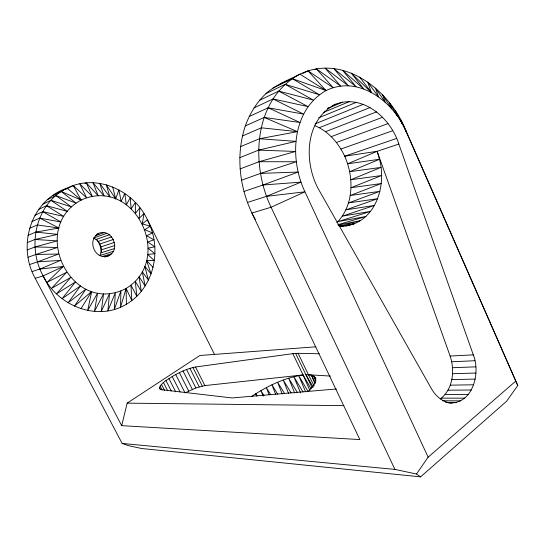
<?xml version="1.0" encoding="UTF-8"?>
<svg xmlns="http://www.w3.org/2000/svg" width="545" height="545" viewBox="0 0 545 545"><rect width="100%" height="100%" fill="white"/><g stroke="black" fill="none" stroke-linecap="round" stroke-linejoin="round"><path stroke-width="0.82" d="M319.302 353.773L298.115 353.303L292.822 353.657L195.519 367.003C187.194 368.522 179.503 372.364 172.2 376.513C167.662 379.879 160.727 382.61 159.297 388.551L161.211 389.689L232.047 397.952L336.401 388.967M420.604 476.861L416.469 474.014L394.927 469.409L271.09 207.25C250.393 164.188 253.166 99.088 299.913 74.161C343.384 53.328 389.375 90.068 405.425 129.458L517.75 385.519L506.578 401.27L420.604 476.861L141.686 448.521L128.497 445.653L122.135 443.439L35.214 278.297C16.99 245.999 30.656 200.287 67.103 188.148C96.792 173.147 134.077 190.75 147.429 219.744L214.546 354.509M65.741 189.272L73.289 185.586L81.137 200.063C28.422 228.58 71.456 316.74 126.133 288.441C174.822 258.841 134.479 175.824 81.137 200.063L67.103 188.148C35.439 203.408 26.691 246.483 43.15 275.913L121.692 425.659L359.87 439.57L251.879 213.034C239.235 186.104 235.801 154.337 245.352 125.902C249.685 113.755 256.497 102.44 265.967 93.611C275.743 84.713 288.332 80.122 299.913 74.161L326.039 90.572C358.944 74.365 394.628 102.392 406.57 132.639L517.75 385.519M448.59 402.959C472.726 404.703 480.854 373.311 473.312 354.863L398.831 144.071C390.676 117.42 360.504 91.485 332.096 105.771M105.076 256.893C123.599 253.786 112.338 224.629 96.349 234.52M113.367 251.361L99.871 255.523C103.373 249.249 100.13 240.556 93.42 238.042L106.752 233.355M440.237 399.022C453.093 389.321 455.055 370.477 450.116 356.048L377.133 151.312L344.685 156.211C338.588 143.165 328.533 131.291 314.976 125.745M302.768 73.473L308.02 70.904L326.039 90.572C291.418 110.328 289.354 159.038 304.941 191.813L428.145 457.18L416.469 474.014M35.214 278.297L43.15 275.913C57.382 305.52 97.085 322.068 126.392 304.233C152.661 288.966 161.252 253.534 150.27 226.223L142.279 223.9L143.975 213.585L139.139 218.422L139.936 207.815L135.392 213.361L135.358 202.495L131.107 208.81L130.289 197.692L126.345 204.845L124.778 193.468L121.174 201.521L118.899 189.878L115.676 198.911L106.275 184.775L109.947 197.058L99.68 183.345L104.075 196.002L93.004 182.698L98.155 195.764L86.321 182.854L84.904 183.529M32.107 271.553L39.989 269.026L63.309 266.505L47.006 282.405L66.722 272.2L51.496 288.407L70.775 277.398L56.557 293.85L75.394 281.997L62.116 298.66L80.476 285.927L68.091 302.775L85.947 289.116L74.399 306.147L91.689 291.514L87.67 310.514L97.603 293.094L94.455 311.474L103.584 293.823L101.213 311.611L109.525 293.701L107.869 310.929L115.329 292.747L114.334 309.458L120.895 290.982L120.534 307.21L126.133 288.441L131.842 300.561L130.957 285.178L136.822 296.262L135.289 281.254L141.278 291.377L139.077 276.731L145.168 285.982L142.245 271.703L148.451 280.137L144.759 266.239L151.081 273.917L146.578 260.442L154.33 260.639L147.681 254.392L154.909 253.745L148.049 248.2L154.787 246.769L147.681 241.953L153.969 239.807L146.585 235.76L152.457 232.933L144.772 229.711L150.27 226.223L147.429 219.744L142.279 223.9M121.692 425.659L127.155 403.137L199.879 355.497L315.862 346.804M80.96 308.729L91.689 291.514M307.741 391.732C311.365 388.074 317.374 383.149 315.126 377.406C312.871 374.79 309.104 374.722 305.902 374.722L313.191 387.086M336.858 222.721C353.916 205.431 354.209 177.37 344.685 156.211L396.596 138.444M428.145 457.18L515.713 381.159M98.318 233.819C87.152 239.759 94.312 259.086 106.643 256.416M251.674 396.46C267.152 386.098 284.517 377.705 303.075 374.933L311.066 388.844M335.965 104.143C304.226 119.239 303.524 163.718 319.39 190.784L431.511 388.823C435.741 396.229 443.017 402.646 451.894 402.987M185.784 392.543L195.88 387.965L204.866 385.588L303.075 374.933L309.839 390.383M53.124 195.457L61.258 191.486L81.137 200.063M272.977 88.058L292.249 78.644L326.039 90.572M314.949 69.631L316.454 68.895L340.625 86.055L325.106 68.139L348.296 85.742L333.853 68.615L356.048 86.703L342.594 70.291L363.747 88.917L351.218 73.139L371.268 92.309L367.739 82.097L378.489 96.819L375.444 88.072L385.301 102.358L382.672 94.939L391.603 108.823L389.348 102.603L397.298 116.105L395.404 110.976L402.312 124.09L400.779 119.961L406.57 132.639L405.425 129.458M47.769 199.463L55.822 195.553L76.041 203.108L61.258 191.486M265.967 93.611L285.137 84.312L319.397 94.735L292.249 78.644M42.898 204.137L50.883 200.308L71.395 206.896L55.822 195.553M259.611 100.26L278.686 91.11L313.355 100.103L285.137 84.312M38.579 209.437L46.509 205.703L67.28 211.365L50.883 200.308M253.997 107.917L272.991 98.965L308.041 106.595L278.686 91.11M43.15 275.913L63.309 266.505M34.88 215.289L42.755 211.658L63.785 216.433L46.509 205.703M249.215 116.501L268.154 107.774L303.565 114.109L272.991 98.965M31.862 221.611L39.696 218.102L60.979 222.026L42.755 211.658M245.352 125.902L264.243 117.434L300.009 122.509L268.154 107.774M29.559 228.328L37.36 224.949L58.908 228.042L39.696 218.102M242.471 135.984L261.328 127.802L297.468 131.645L264.243 117.434M398.831 144.071L377.133 151.312L347.621 163.813L379.49 159.269C386.603 185.007 376.268 220.739 346.695 225.814M327.45 108.38L329.017 107.726M327.777 108.407L342.56 102.194M28.013 235.351L35.8 232.102L58.908 228.042M240.618 146.619L259.468 138.75L297.468 131.645M323.628 112.338L349.434 101.581M39.989 269.026L60.597 260.408L37.564 261.832L29.73 264.509M58.894 192.174L63.465 190.273M318.689 117.829L356.423 102.29M247.43 202.474L266.539 196.343L301.044 182.125L262.976 185.007L243.956 191.493M315.139 123.831L363.372 104.293M280.525 83.657L287.787 80.735M27.25 242.579L35.03 239.473L57.62 234.364L35.8 232.102M239.834 157.648L258.691 150.107L295.983 141.359L259.468 138.75M319.309 127.694L370.137 107.522M325.494 131.686L376.575 111.889M27.284 249.917L35.071 246.953L57.143 240.883L35.03 239.473M240.134 168.909L259.025 161.722L295.601 151.456L258.691 150.107M331.237 136.652L382.549 117.298M37.564 261.832L58.649 254.025L35.922 254.447L28.115 257.26M262.976 185.007L298.156 172.043L260.456 173.412L241.51 180.245M336.415 142.483L387.945 123.626M95.3 235.747L103.891 232.701M340.925 149.044L392.659 130.725M96.015 239.418L109.409 234.779M98.236 241.435L111.677 236.864M99.933 243.962L113.414 239.473M100.995 246.837L114.498 242.423M260.456 173.412L296.323 161.749L259.025 161.722M35.922 254.447L57.491 247.478L35.071 246.953M101.343 249.848L114.859 245.529M100.961 252.812L114.477 248.575M102.896 256.348L111.609 253.691M104.579 256.852L109.32 255.421M337.907 224.71L365.961 216.481L338.111 221.583L370.641 211.385L342.396 216.127L374.565 205.404L345.884 209.866L377.665 198.68L348.507 202.951L379.879 191.343L350.217 195.512L381.173 183.549L350.987 187.725L381.527 175.544L350.803 179.734L380.962 167.397L349.672 171.709L379.49 159.269L377.133 151.312M340.407 226.093L360.606 220.582L338.104 225.112M340.026 226.447L348.33 225.419L345.877 225.984M345.748 225.841L354.693 223.586L341.497 226.516M340.012 226.366L341.654 226.018L338.609 225.719M266.539 196.343L304.941 191.813L271.09 207.25L251.879 213.034L255.312 219.458M450.116 356.048L473.312 354.863M451.71 361.757L474.947 360.736M452.541 367.712L475.805 366.86M452.575 373.72L475.86 373.039M451.812 379.593L475.111 379.082M450.272 385.151L473.571 384.79M448.004 390.2L471.296 389.988M445.067 394.58L468.339 394.498M441.559 398.143L464.803 398.163M442.56 400.786L460.798 400.861M445.687 402.428L456.444 402.489M127.155 403.137L343.875 405.644M298.115 353.303L308.429 374.749L330.413 376.077M122.135 443.439L394.927 469.409M308.02 70.904L333.159 87.67L316.454 68.895M73.289 185.586L86.587 197.808L79.72 183.815L92.296 196.37L86.321 182.854M146.578 260.442L153.05 267.391M359.632 77.097L371.268 92.309M96.703 239.35C99.36 243.09 101.207 247.546 101.254 252.172M277.732 394.192L271.935 384.831L275.62 394.246M270.763 394.784L266.328 387.611L269.101 394.703M284.606 393.613L277.616 382.297L282.228 394.021M263.984 395.602L260.898 390.595L263.078 396.133M291.125 392.897L283.257 380.063L288.523 393.306M257.063 395.861L255.755 393.715L256.675 396.045M297.427 392.598L288.673 378.196L294.668 392.945M303.027 391.991L293.844 376.697L300.615 392.952M308.02 391.467L298.68 375.6L305.609 391.835M159.365 387.454L160.516 389.695M308.429 374.749L314.124 385.901M165.98 380.594L171.259 390.942M163.48 382.57L167.649 390.717M161.497 384.409L164.542 390.356M160.107 386.058L162.022 389.784M172.2 376.513L180.068 391.971M168.923 378.557L175.688 391.828M183.018 370.981L192.331 389.389M179.359 372.664L188.686 391.058M175.722 374.524L185.062 392.918M189.905 368.359L199.225 386.834M186.567 369.53L195.88 387.965M315.18 382.699L311.399 375.178L314.983 383.639M195.519 367.003L204.866 385.588M192.916 367.507L202.25 386.037M315.909 380.635L313.654 376.07L315.705 380.669M295.622 353.371L312.074 387.55M292.822 353.657L303.075 374.933M112.706 186.962L115.676 198.911M126.133 288.441L126.392 304.233M315.855 378.918L315.126 377.406L315.848 378.939"/></g></svg>
